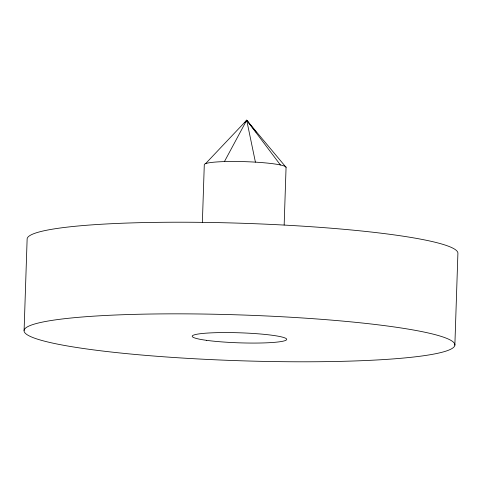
<?xml version="1.0" encoding="UTF-8"?>
<svg xmlns="http://www.w3.org/2000/svg" width="482" height="482" viewBox="0 0 482 482"><rect width="100%" height="100%" fill="white"/><g stroke="black" fill="none" stroke-linecap="round" stroke-linejoin="round"><path stroke-width="0.72" d="M24.1 330.471L27.137 238.843A215.514 22.901 1.9 0 1 245.157 223.365A215.514 22.901 1.9 0 1 457.9 253.538L454.863 345.16A215.514 22.901 1.9 0 1 129.507 353.915A215.514 22.901 1.9 0 1 134.074 314.378A215.514 22.901 1.9 0 1 454.863 345.16M202.374 222.407L204.29 164.717A40.916 4.35 1.9 0 1 244.826 161.657A40.916 4.35 1.9 0 1 286.067 167.32L284.157 225.016M224.425 161.59L246.7 120.205L286.067 167.32M244.862 122.549L246.7 120.205L256.448 132.55M205.591 163.633L246.7 120.205L280.416 164.965M246.7 120.205L255.418 162.145M206.38 340.316A47.254 5.019 1.9 0 0 285.199 340.575A47.254 5.019 1.9 0 0 226.859 332.562A47.254 5.019 1.9 0 0 206.38 340.316"/></g></svg>
